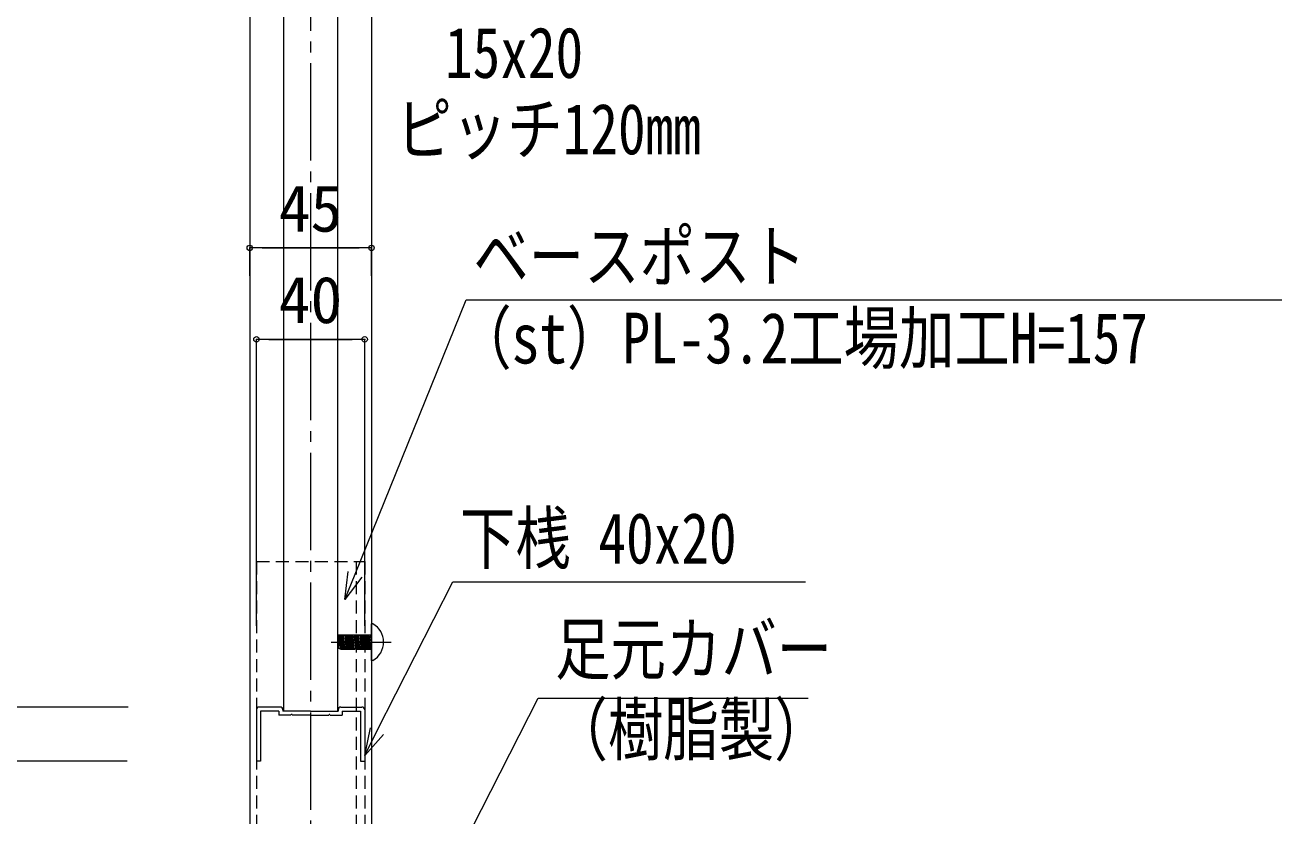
# Model space of a CAD drawing. Units: millimetres at full size. Extents: x -3425 to 3421, y -1129 to 1133.
# Drawn here: x -2199.4 to -1734.9, y -478.9 to -186.6 of the extents above; entities that cross this region are included whole.
import ezdxf
from ezdxf.enums import TextEntityAlignment as Align

# ---------------------------------------------------------------- set-up
doc = ezdxf.new("R2010")
doc.units = ezdxf.units.MM
doc.header["$LTSCALE"] = 4
doc.header["$PDMODE"] = 32
doc.header["$PDSIZE"] = 2
doc.linetypes.add('CHAIN2', pattern=[12, 9, -1, 1, -1])
doc.linetypes.add('DASHED1', pattern=[1.8, 1.2, -0.6])
for name, color, linetype, lineweight in [('0-0_0', 7, 'Continuous', 18), ('0-1_1手摺寸法', 3, 'Continuous', 9), ('0-3_2躯体線', 4, 'Continuous', 9), ('0-4_3中心線', 2, 'CHAIN2', 18), ('0-5_41ｱﾙﾐ', 6, 'Continuous', 18)]:
    doc.layers.add(name, color=color, linetype=linetype, lineweight=lineweight)
doc.styles.add('ＭＳ ゴシック', font='')
doc.styles.get('ＭＳ ゴシック').set_extended_font_data('MS Gothic')

msp = doc.modelspace()

# ---------------------------------------------------------------- linework, layer by layer
at = {"layer": '0-0_0'}
for p, q in [((-2116.399, -10.416), (-2116.398, -538.706)), ((-2071.39, -10.416), (-2071.389, -538.706)), ((-2103.913, -116.564), (-2103.913, -440.2)), ((-2083.913, -116.564), (-2083.913, -440.2))]:
    msp.add_line(p, q, dxfattribs=at)
for points in [[(-2081.24, -398.887), (-2077.486, -389.618), (-2036.386, -288.167), (-1734.907, -288.167)], [(-2075.002, -390.624), (-2081.24, -398.887), (-2079.969, -388.612)], [(-2073.904, -456.562), (-2069.378, -447.645), (-2041.348, -392.42), (-1910.936, -392.42)], [(-2059.732, -533.676), (-2055.201, -524.761), (-2009.766, -435.372), (-1909.933, -435.372)], [(-2066.988, -448.858), (-2073.904, -456.562), (-2071.767, -446.432)]]:
    msp.add_lwpolyline(points, dxfattribs=at)
at = {"layer": '0-1_1手摺寸法', "lineweight": 18}
for p, q in [((-2116.398, -279.233), (-2116.398, -268.956)), ((-2071.389, -268.956), (-2116.398, -268.956)), ((-2111.798, -268.956), (-2075.989, -268.956)), ((-2071.389, -279.233), (-2071.389, -268.956)), ((-2113.908, -408.617), (-2113.908, -302.763)), ((-2073.908, -302.763), (-2113.908, -302.763)), ((-2109.308, -302.763), (-2078.508, -302.763)), ((-2073.908, -408.617), (-2073.908, -302.763)), ((-2161.316, -438.7), (-2221.119, -438.7)), ((-2173.458, -458.7), (-2263.724, -458.7)), ((-2161.662, -458.7), (-2221.119, -458.7))]:
    msp.add_line(p, q, dxfattribs=at)
at = {"layer": '0-1_1手摺寸法'}
for p in [(-2116.398, -268.956), (-2071.389, -268.956), (-2113.908, -302.763), (-2073.908, -302.763)]:
    msp.add_point(p, dxfattribs=at)
at = {"layer": '0-3_2躯体線'}
for p, q in [((-2071.394, -421.434), (-2071.394, -407.934)), ((-2070.894, -407.934), (-2071.394, -407.934)), ((-2083.432, -411.884), (-2082.776, -417.484)), ((-2083.394, -417.184), (-2083.394, -412.184)), ((-2071.394, -412.184), (-2083.394, -412.184)), ((-2082.929, -411.884), (-2082.272, -417.484)), ((-2082.426, -411.884), (-2081.769, -417.484)), ((-2081.922, -411.884), (-2081.265, -417.484)), ((-2081.419, -411.884), (-2080.762, -417.484)), ((-2080.915, -411.884), (-2080.258, -417.484)), ((-2080.412, -411.884), (-2079.755, -417.484)), ((-2079.908, -411.884), (-2079.252, -417.484)), ((-2079.405, -411.884), (-2078.748, -417.484)), ((-2078.902, -411.884), (-2078.245, -417.484)), ((-2078.398, -411.884), (-2077.741, -417.484)), ((-2077.895, -411.884), (-2077.238, -417.484)), ((-2077.391, -411.884), (-2076.734, -417.484)), ((-2076.888, -411.884), (-2076.231, -417.484)), ((-2076.384, -411.884), (-2075.728, -417.484)), ((-2075.881, -411.884), (-2075.224, -417.484)), ((-2075.378, -411.884), (-2074.721, -417.484)), ((-2074.874, -411.884), (-2074.217, -417.484)), ((-2074.371, -411.884), (-2073.714, -417.484)), ((-2073.867, -411.884), (-2073.21, -417.484)), ((-2073.364, -411.884), (-2072.707, -417.484)), ((-2072.86, -411.884), (-2072.204, -417.484)), ((-2072.357, -411.884), (-2071.7, -417.484)), ((-2071.854, -411.884), (-2071.394, -415.806)), ((-2086.334, -414.684), (-2064.077, -414.684)), ((-2071.394, -417.184), (-2083.394, -417.184)), ((-2070.894, -421.434), (-2071.394, -421.434))]:
    msp.add_line(p, q, dxfattribs=at)
msp.add_arc((-2074.589, -414.684), 7.695, 298.699, 61.301, dxfattribs=at)
at = {"layer": '0-4_3中心線'}
msp.add_line((-2093.916, 615.322), (-2093.908, -579.792), dxfattribs=at)
at = {"layer": '0-5_41ｱﾙﾐ', "linetype": 'DASHED1'}
for p, q in [((-2113.908, -384.948), (-2073.908, -384.948)), ((-2113.908, -384.948), (-2113.908, -539.484)), ((-2077.108, -384.948), (-2077.108, -541.319)), ((-2073.908, -384.948), (-2073.908, -541.479))]:
    msp.add_line(p, q, dxfattribs=at)
at = {"layer": '0-5_41ｱﾙﾐ'}
for p, q in [((-2113.913, -439.7), (-2113.913, -458.7)), ((-2105.113, -438.7), (-2112.913, -438.7)), ((-2105.613, -440.2), (-2112.413, -440.2)), ((-2112.413, -440.2), (-2112.413, -458.7)), ((-2105.613, -440.2), (-2105.613, -441.7)), ((-2104.113, -439.7), (-2104.113, -440.2)), ((-2093.913, -440.2), (-2104.113, -440.2)), ((-2093.913, -440.2), (-2083.713, -440.2)), ((-2083.713, -439.7), (-2083.713, -440.2)), ((-2082.713, -438.7), (-2074.913, -438.7)), ((-2082.213, -440.2), (-2075.413, -440.2)), ((-2082.213, -440.2), (-2082.213, -441.7)), ((-2075.413, -440.2), (-2075.413, -458.7)), ((-2073.913, -439.7), (-2073.913, -458.7)), ((-2101.213, -441.7), (-2105.613, -441.7)), ((-2101.082, -441.494), (-2101.213, -441.7)), ((-2100.744, -441.494), (-2100.613, -441.7)), ((-2093.913, -441.7), (-2100.613, -441.7)), ((-2093.913, -441.7), (-2087.213, -441.7)), ((-2087.082, -441.494), (-2087.213, -441.7)), ((-2112.413, -458.7), (-2113.913, -458.7)), ((-2075.413, -458.7), (-2073.913, -458.7))]:
    msp.add_line(p, q, dxfattribs=at)
msp.add_lwpolyline([(-2086.744, -441.494), (-2086.613, -441.7), (-2082.213, -441.7)], dxfattribs=at)
for centre, radius, start, end in [((-2112.913, -439.7), 1, 90, 180), ((-2105.113, -439.7), 1, 0, 90), ((-2082.713, -439.7), 1, 90, 180), ((-2074.913, -439.7), 1, 0, 90), ((-2100.913, -441.6), 0.2, 32.334, 147.666), ((-2086.913, -441.6), 0.2, 32.334, 147.666)]:
    msp.add_arc(centre, radius, start, end, dxfattribs=at)

# ---------------------------------------------------------------- texts
at = {"layer": '0-0_0', "style": 'ＭＳ ゴシック', "width": 0.8}
for s, p in [('15x20', (-2044.233, -211.761)), ('ピッチ120mm', (-2062.17, -239.996)), ('ベースポスト', (-2033.74, -287.02)), ('（st）PL-3.2工場加工H=157', (-2040.062, -317.287)), ('下桟 40x20', (-2038.702, -391.273)), ('足元カバー', (-2003.517, -432.229)), ('（樹脂製）', (-2004.484, -462.022))]:
    msp.add_text(s, height=18.77, dxfattribs=at).set_placement(p, align=Align.BOTTOM_LEFT)
at = {"layer": '0-1_1手摺寸法', "style": 'ＭＳ ゴシック'}
for s, p in [('45', (-2105.67, -268.137)), ('40', (-2105.684, -301.944))]:
    msp.add_text(s, height=17.27, dxfattribs=at).set_placement(p, align=Align.BOTTOM_LEFT)

doc.saveas('drawing.dxf')
